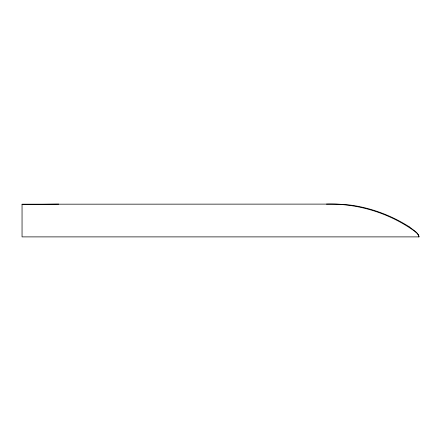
<?xml version="1.0" encoding="UTF-8"?>
<svg xmlns="http://www.w3.org/2000/svg" width="441" height="441" viewBox="0 0 441 441"><rect width="100%" height="100%" fill="white"/><g stroke="black" fill="none" stroke-linecap="round" stroke-linejoin="round"><path stroke-width="0.66" d="M22.05 204.618L58.703 204.111M418.95 236.889L22.05 236.889L22.05 204.194L334.945 204.111A112.615 112.394 -49.4 0 1 338.886 204.183L348.164 204.85A125.161 124.996 -76.3 0 1 352.717 205.407C372.843 208.488 392.27 215.98 409.43 226.917M326.467 204.111C358.026 203.312 390.037 213.201 415.494 231.856M409.562 226.999L415.742 231.768A20.126 20.104 -89.6 0 1 417.18 233.201L417.61 233.719M417.55 233.774A5.832 5.821 -90 0 1 419.066 236.867M418.311 235.18A4.096 4.085 90 0 1 418.796 236.889M415.444 231.922A13.125 13.098 90 0 1 418.426 235.103"/></g></svg>
